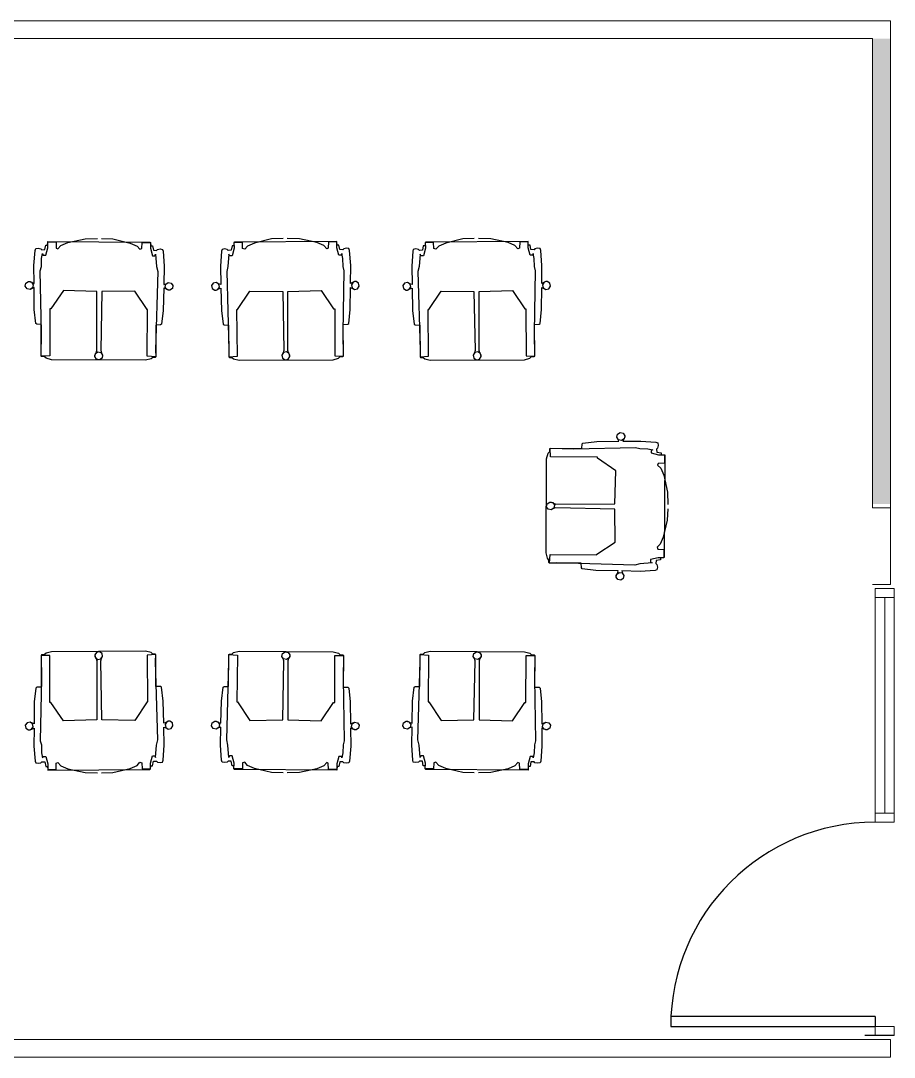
# Model space of a CAD drawing. Header units: millimetres. Extents: x 32.4 to 129.7, y 76.1 to 139.3.
# Drawn here: x 46.511 to 49.929, y 98.67 to 102.727 of the extents above; entities that cross this region are included whole.
import ezdxf

# ---------------------------------------------------------------- set-up
doc = ezdxf.new("R2010")
doc.units = ezdxf.units.MM
for name, color, linetype in [('DURLOCK', 7, 'Continuous'), ('HATCH LADRILLO COMUN', 7, 'Continuous'), ('tabique', 7, 'Continuous')]:
    doc.layers.add(name, color=color, linetype=linetype)
doc.layers.add('MAMPARAS', color=7, linetype='Continuous', lineweight=0)

msp = doc.modelspace()

# ---------------------------------------------------------------- hatches: boundary and pattern name
at = {"layer": 'HATCH LADRILLO COMUN'}
msp.add_hatch(color=256, dxfattribs=at).paths.add_polyline_path([(49.914408, 102.657442), (49.844408, 102.657442), (49.844408, 100.835442), (49.914408, 100.835442)])

# ---------------------------------------------------------------- linework, layer by layer
at = {"linetype": 'Continuous'}
for p, q in [((46.694835, 101.858971), (46.762128, 101.873841)), ((46.762128, 101.873841), (46.81048, 101.874718)), ((46.826904, 101.874524), (46.871528, 101.873149)), ((46.871528, 101.873149), (46.938646, 101.857428)), ((47.492506, 101.873149), (47.425387, 101.857428)), ((47.537129, 101.874524), (47.492506, 101.873149)), ((47.601905, 101.873841), (47.553554, 101.874718)), ((47.669198, 101.858971), (47.601905, 101.873841)), ((48.240982, 101.873149), (48.173863, 101.857428)), ((48.285605, 101.874524), (48.240982, 101.873149)), ((48.350381, 101.873841), (48.30203, 101.874718)), ((48.417675, 101.858971), (48.350381, 101.873841)), ((46.566705, 101.828606), (46.569148, 101.835387)), ((46.569148, 101.835387), (46.578819, 101.837268)), ((46.578819, 101.837268), (46.58943, 101.835134)), ((46.58943, 101.835134), (46.592995, 101.831345)), ((46.592995, 101.831345), (46.605003, 101.831502)), ((46.605003, 101.831502), (46.608547, 101.849369)), ((46.608303, 101.81036), (46.6162, 101.838741)), ((46.608547, 101.849369), (46.615297, 101.849365)), ((46.615297, 101.849365), (46.616199, 101.861523)), ((46.616199, 101.861523), (46.648952, 101.861506)), ((46.6162, 101.838741), (46.616372, 101.863562)), ((46.616372, 101.863562), (47.016392, 101.861039)), ((46.648952, 101.861506), (46.649618, 101.837286)), ((46.649618, 101.837286), (46.65578, 101.834321)), ((46.65578, 101.834321), (46.667557, 101.847455)), ((46.667557, 101.847455), (46.694835, 101.858971)), ((46.938646, 101.857428), (46.965777, 101.845567)), ((46.965777, 101.845567), (46.976797, 101.832959)), ((46.976797, 101.832959), (46.985062, 101.83541)), ((46.985062, 101.83541), (46.986044, 101.859372)), ((46.986044, 101.859372), (47.018794, 101.858974)), ((47.016392, 101.861039), (47.018794, 101.858974)), ((47.018794, 101.858974), (47.018341, 101.836811)), ((47.018341, 101.836811), (47.026042, 101.807715)), ((47.018794, 101.858974), (47.019542, 101.846806)), ((47.019542, 101.846806), (47.026291, 101.846724)), ((47.026291, 101.846724), (47.029579, 101.82908)), ((47.041689, 101.828593), (47.045227, 101.832249)), ((47.045227, 101.832249), (47.055864, 101.834248)), ((47.055864, 101.834248), (47.065511, 101.832244)), ((47.065511, 101.832244), (47.067868, 101.825433)), ((47.298522, 101.832244), (47.296165, 101.825433)), ((47.308169, 101.834248), (47.298522, 101.832244)), ((47.318806, 101.832249), (47.308169, 101.834248)), ((47.322345, 101.828593), (47.318806, 101.832249)), ((47.337742, 101.846724), (47.334455, 101.82908)), ((47.344491, 101.846806), (47.337742, 101.846724)), ((47.345692, 101.836811), (47.337992, 101.807715)), ((47.345239, 101.858974), (47.344491, 101.846806)), ((47.347641, 101.861039), (47.345239, 101.858974)), ((47.37799, 101.859372), (47.345239, 101.858974)), ((47.345239, 101.858974), (47.345692, 101.836811)), ((47.747662, 101.863562), (47.347641, 101.861039)), ((47.378971, 101.83541), (47.37799, 101.859372)), ((47.387237, 101.832959), (47.378971, 101.83541)), ((47.398257, 101.845567), (47.387237, 101.832959)), ((47.425387, 101.857428), (47.398257, 101.845567)), ((47.696477, 101.847455), (47.669198, 101.858971)), ((47.708254, 101.834321), (47.696477, 101.847455)), ((47.714415, 101.837286), (47.708254, 101.834321)), ((47.715082, 101.861506), (47.714415, 101.837286)), ((47.747835, 101.861523), (47.715082, 101.861506)), ((47.747834, 101.838741), (47.747662, 101.863562)), ((47.755731, 101.81036), (47.747834, 101.838741)), ((47.748737, 101.849365), (47.747835, 101.861523)), ((47.755486, 101.849369), (47.748737, 101.849365)), ((47.75903, 101.831502), (47.755486, 101.849369)), ((47.771039, 101.831345), (47.75903, 101.831502)), ((47.774603, 101.835134), (47.771039, 101.831345)), ((47.785214, 101.837268), (47.774603, 101.835134)), ((47.794886, 101.835387), (47.785214, 101.837268)), ((47.797329, 101.828606), (47.794886, 101.835387)), ((48.046998, 101.832244), (48.044641, 101.825433)), ((48.056645, 101.834248), (48.046998, 101.832244)), ((48.067283, 101.832249), (48.056645, 101.834248)), ((48.070821, 101.828593), (48.067283, 101.832249)), ((48.086218, 101.846724), (48.082931, 101.82908)), ((48.092968, 101.846806), (48.086218, 101.846724)), ((48.094168, 101.836811), (48.086468, 101.807715)), ((48.093716, 101.858974), (48.092968, 101.846806)), ((48.096117, 101.861039), (48.093716, 101.858974)), ((48.126466, 101.859372), (48.093716, 101.858974)), ((48.093716, 101.858974), (48.094168, 101.836811)), ((48.496138, 101.863562), (48.096117, 101.861039)), ((48.127447, 101.83541), (48.126466, 101.859372)), ((48.135713, 101.832959), (48.127447, 101.83541)), ((48.146733, 101.845567), (48.135713, 101.832959)), ((48.173863, 101.857428), (48.146733, 101.845567)), ((48.444953, 101.847455), (48.417675, 101.858971)), ((48.45673, 101.834321), (48.444953, 101.847455)), ((48.462891, 101.837286), (48.45673, 101.834321)), ((48.463558, 101.861506), (48.462891, 101.837286)), ((48.496311, 101.861523), (48.463558, 101.861506)), ((48.49631, 101.838741), (48.496138, 101.863562)), ((48.504207, 101.81036), (48.49631, 101.838741)), ((48.497213, 101.849365), (48.496311, 101.861523)), ((48.503963, 101.849369), (48.497213, 101.849365)), ((48.507506, 101.831502), (48.503963, 101.849369)), ((48.519515, 101.831345), (48.507506, 101.831502)), ((48.523079, 101.835134), (48.519515, 101.831345)), ((48.53369, 101.837268), (48.523079, 101.835134)), ((48.543362, 101.835387), (48.53369, 101.837268)), ((48.545805, 101.828606), (48.543362, 101.835387)), ((46.562042, 101.769739), (46.566705, 101.828606)), ((46.591201, 101.765251), (46.592328, 101.796858)), ((46.592328, 101.796858), (46.596341, 101.815809)), ((46.596341, 101.815809), (46.59828, 101.810423)), ((46.59828, 101.810423), (46.608303, 101.81036)), ((47.026042, 101.807715), (47.036065, 101.807652)), ((47.029579, 101.82908), (47.041689, 101.828593)), ((47.036065, 101.807652), (47.03846, 101.814052)), ((47.03846, 101.814052), (47.042529, 101.765709)), ((47.067868, 101.825433), (47.071785, 101.766519)), ((47.296165, 101.825433), (47.292248, 101.766519)), ((47.325573, 101.814052), (47.321504, 101.765709)), ((47.334455, 101.82908), (47.322345, 101.828593)), ((47.327969, 101.807652), (47.325573, 101.814052)), ((47.337992, 101.807715), (47.327969, 101.807652)), ((47.765754, 101.810423), (47.755731, 101.81036)), ((47.767692, 101.815809), (47.765754, 101.810423)), ((47.771705, 101.796858), (47.767692, 101.815809)), ((47.772833, 101.765251), (47.771705, 101.796858)), ((47.801992, 101.769739), (47.797329, 101.828606)), ((48.044641, 101.825433), (48.040725, 101.766519)), ((48.074049, 101.814052), (48.06998, 101.765709)), ((48.082931, 101.82908), (48.070821, 101.828593)), ((48.076445, 101.807652), (48.074049, 101.814052)), ((48.086468, 101.807715), (48.076445, 101.807652)), ((48.51423, 101.810423), (48.504207, 101.81036)), ((48.516168, 101.815809), (48.51423, 101.810423)), ((48.520181, 101.796858), (48.516168, 101.815809)), ((48.521309, 101.765251), (48.520181, 101.796858)), ((48.550468, 101.769739), (48.545805, 101.828606)), ((46.562552, 101.699417), (46.562042, 101.769739)), ((46.587012, 101.748944), (46.591201, 101.765251)), ((47.042529, 101.765709), (47.047319, 101.746029)), ((47.071785, 101.766519), (47.070373, 101.695548)), ((47.292248, 101.766519), (47.293661, 101.695548)), ((47.321504, 101.765709), (47.316714, 101.746029)), ((47.777021, 101.748944), (47.772833, 101.765251)), ((47.801481, 101.699417), (47.801992, 101.769739)), ((48.040725, 101.766519), (48.042137, 101.695548)), ((48.06998, 101.765709), (48.065191, 101.746029)), ((48.525497, 101.748944), (48.521309, 101.765251)), ((48.549957, 101.699417), (48.550468, 101.769739)), ((46.59163, 101.50699), (46.587012, 101.748944)), ((47.047319, 101.746029), (47.03846, 101.438517)), ((47.316714, 101.746029), (47.325573, 101.438517)), ((47.772403, 101.50699), (47.777021, 101.748944)), ((48.065191, 101.746029), (48.07405, 101.438517)), ((48.520879, 101.50699), (48.525497, 101.748944)), ((46.528574, 101.688302), (46.53098, 101.700014)), ((46.528574, 101.688302), (46.53098, 101.700014)), ((46.535153, 101.678319), (46.528574, 101.688302)), ((46.535153, 101.678319), (46.528574, 101.688302)), ((46.53098, 101.700014), (46.540964, 101.706593)), ((46.53098, 101.700014), (46.540964, 101.706593)), ((46.53098, 101.700014), (46.53098, 101.700014)), ((46.53098, 101.700014), (46.53098, 101.700014)), ((46.546865, 101.675912), (46.535153, 101.678319)), ((46.546865, 101.675912), (46.535153, 101.678319)), ((46.540964, 101.706593), (46.552675, 101.704187)), ((46.540964, 101.706593), (46.547059, 101.706555)), ((46.562638, 101.682928), (46.546865, 101.675912)), ((46.556848, 101.682492), (46.546865, 101.675912)), ((46.547059, 101.706555), (46.562552, 101.699417)), ((46.552675, 101.704187), (46.559255, 101.694203)), ((46.559255, 101.694203), (46.556848, 101.682492)), ((46.563599, 101.59716), (46.562638, 101.682928)), ((46.677855, 101.671252), (46.628837, 101.599674)), ((46.807843, 101.667668), (46.677855, 101.671252)), ((46.956923, 101.669485), (46.828072, 101.667565)), ((47.005031, 101.597292), (46.956923, 101.669485)), ((47.070099, 101.680239), (47.068038, 101.593847)), ((47.0797, 101.677533), (47.070099, 101.680239)), ((47.070373, 101.695548), (47.079863, 101.698219)), ((47.075765, 101.684838), (47.078172, 101.696549)), ((47.082345, 101.674854), (47.075765, 101.684838)), ((47.078172, 101.696549), (47.088155, 101.703129)), ((47.087961, 101.672486), (47.0797, 101.677533)), ((47.079863, 101.698219), (47.088155, 101.703129)), ((47.094056, 101.672448), (47.082345, 101.674854)), ((47.094056, 101.672448), (47.087961, 101.672486)), ((47.088155, 101.703129), (47.099867, 101.700722)), ((47.088155, 101.703129), (47.099867, 101.700722)), ((47.10404, 101.679027), (47.094056, 101.672448)), ((47.10404, 101.679027), (47.094056, 101.672448)), ((47.099867, 101.700722), (47.106446, 101.690739)), ((47.099867, 101.700722), (47.106446, 101.690739)), ((47.106446, 101.690739), (47.10404, 101.679027)), ((47.106446, 101.690739), (47.10404, 101.679027)), ((47.264167, 101.700722), (47.257587, 101.690739)), ((47.264167, 101.700722), (47.257587, 101.690739)), ((47.257587, 101.690739), (47.259994, 101.679027)), ((47.257587, 101.690739), (47.259994, 101.679027)), ((47.259994, 101.679027), (47.269977, 101.672448)), ((47.259994, 101.679027), (47.269977, 101.672448)), ((47.275878, 101.703129), (47.264167, 101.700722)), ((47.275878, 101.703129), (47.264167, 101.700722)), ((47.269977, 101.672448), (47.281689, 101.674854)), ((47.269977, 101.672448), (47.276072, 101.672486)), ((47.285862, 101.696549), (47.275878, 101.703129)), ((47.284171, 101.698219), (47.275878, 101.703129)), ((47.276072, 101.672486), (47.284334, 101.677533)), ((47.281689, 101.674854), (47.288268, 101.684838)), ((47.293661, 101.695548), (47.284171, 101.698219)), ((47.284334, 101.677533), (47.293934, 101.680239)), ((47.288268, 101.684838), (47.285862, 101.696549)), ((47.293934, 101.680239), (47.295995, 101.593847)), ((47.359003, 101.597292), (47.407111, 101.669485)), ((47.407111, 101.669485), (47.535961, 101.667565)), ((47.556191, 101.667668), (47.686179, 101.671252)), ((47.686179, 101.671252), (47.735197, 101.599674)), ((47.800435, 101.59716), (47.801395, 101.682928)), ((47.801395, 101.682928), (47.817169, 101.675912)), ((47.816975, 101.706555), (47.801481, 101.699417)), ((47.811358, 101.704187), (47.804779, 101.694203)), ((47.804779, 101.694203), (47.807185, 101.682492)), ((47.807185, 101.682492), (47.817169, 101.675912)), ((47.82307, 101.706593), (47.811358, 101.704187)), ((47.82307, 101.706593), (47.816975, 101.706555)), ((47.817169, 101.675912), (47.82888, 101.678319)), ((47.817169, 101.675912), (47.82888, 101.678319)), ((47.833053, 101.700014), (47.82307, 101.706593)), ((47.833053, 101.700014), (47.82307, 101.706593)), ((47.82888, 101.678319), (47.83546, 101.688302)), ((47.82888, 101.678319), (47.83546, 101.688302)), ((47.83546, 101.688302), (47.833053, 101.700014)), ((47.833053, 101.700014), (47.833053, 101.700014)), ((47.83546, 101.688302), (47.833053, 101.700014)), ((47.833053, 101.700014), (47.833053, 101.700014)), ((48.012643, 101.700722), (48.006063, 101.690739)), ((48.012643, 101.700722), (48.006063, 101.690739)), ((48.006063, 101.690739), (48.00847, 101.679027)), ((48.006063, 101.690739), (48.00847, 101.679027)), ((48.00847, 101.679027), (48.018453, 101.672448)), ((48.00847, 101.679027), (48.018453, 101.672448)), ((48.024355, 101.703129), (48.012643, 101.700722)), ((48.024355, 101.703129), (48.012643, 101.700722)), ((48.018453, 101.672448), (48.030165, 101.674854)), ((48.018453, 101.672448), (48.024549, 101.672486)), ((48.034338, 101.696549), (48.024355, 101.703129)), ((48.032647, 101.698219), (48.024355, 101.703129)), ((48.024549, 101.672486), (48.03281, 101.677533)), ((48.030165, 101.674854), (48.036745, 101.684838)), ((48.042137, 101.695548), (48.032647, 101.698219)), ((48.03281, 101.677533), (48.04241, 101.680239)), ((48.036745, 101.684838), (48.034338, 101.696549)), ((48.04241, 101.680239), (48.044471, 101.593847)), ((48.107479, 101.597292), (48.155587, 101.669485)), ((48.155587, 101.669485), (48.284438, 101.667565)), ((48.304667, 101.667668), (48.434655, 101.671252)), ((48.434655, 101.671252), (48.483673, 101.599674)), ((48.548911, 101.59716), (48.549871, 101.682928)), ((48.549871, 101.682928), (48.565645, 101.675912)), ((48.565451, 101.706555), (48.549957, 101.699417)), ((48.559834, 101.704187), (48.553255, 101.694203)), ((48.553255, 101.694203), (48.555661, 101.682492)), ((48.555661, 101.682492), (48.565645, 101.675912)), ((48.571546, 101.706593), (48.559834, 101.704187)), ((48.571546, 101.706593), (48.565451, 101.706555)), ((48.565645, 101.675912), (48.577356, 101.678319)), ((48.565645, 101.675912), (48.577356, 101.678319)), ((48.581529, 101.700014), (48.571546, 101.706593)), ((48.581529, 101.700014), (48.571546, 101.706593)), ((48.577356, 101.678319), (48.583936, 101.688302)), ((48.577356, 101.678319), (48.583936, 101.688302)), ((48.583936, 101.688302), (48.581529, 101.700014)), ((48.581529, 101.700014), (48.581529, 101.700014)), ((48.583936, 101.688302), (48.581529, 101.700014)), ((48.581529, 101.700014), (48.581529, 101.700014)), ((46.808229, 101.436674), (46.807843, 101.667668)), ((46.828072, 101.667565), (46.82356, 101.436577)), ((47.535961, 101.667565), (47.540473, 101.436577)), ((47.555804, 101.436674), (47.556191, 101.667668)), ((48.284438, 101.667565), (48.288949, 101.436577)), ((48.304281, 101.436674), (48.304667, 101.667668)), ((46.569491, 101.543007), (46.563599, 101.59716)), ((46.624491, 101.599701), (46.623902, 101.415287)), ((46.628837, 101.599674), (46.624491, 101.599701)), ((47.007188, 101.597279), (47.005031, 101.597292)), ((47.005445, 101.414183), (47.007188, 101.597279)), ((47.068038, 101.593847), (47.061466, 101.539891)), ((47.295995, 101.593847), (47.302568, 101.539891)), ((47.356846, 101.597279), (47.359003, 101.597292)), ((47.358588, 101.414183), (47.356846, 101.597279)), ((47.735197, 101.599674), (47.739543, 101.599701)), ((47.739543, 101.599701), (47.740131, 101.415287)), ((47.794543, 101.543007), (47.800435, 101.59716)), ((48.044471, 101.593847), (48.051044, 101.539891)), ((48.105322, 101.597279), (48.107479, 101.597292)), ((48.107065, 101.414183), (48.105322, 101.597279)), ((48.483673, 101.599674), (48.488019, 101.599701)), ((48.488019, 101.599701), (48.488607, 101.415287)), ((48.543019, 101.543007), (48.548911, 101.59716)), ((46.573181, 101.53984), (46.569491, 101.543007)), ((46.591168, 101.538996), (46.573181, 101.53984)), ((46.590141, 101.414926), (46.591168, 101.538996)), ((46.590141, 101.414926), (46.59163, 101.50699)), ((47.039739, 101.536156), (47.039195, 101.412083)), ((47.057736, 101.536773), (47.039739, 101.536156)), ((47.061466, 101.539891), (47.057736, 101.536773)), ((47.302568, 101.539891), (47.306298, 101.536773)), ((47.306298, 101.536773), (47.324294, 101.536156)), ((47.324294, 101.536156), (47.324838, 101.412083)), ((47.773893, 101.414926), (47.772403, 101.50699)), ((47.772865, 101.538996), (47.790852, 101.53984)), ((47.773893, 101.414926), (47.772865, 101.538996)), ((47.790852, 101.53984), (47.794543, 101.543007)), ((48.051044, 101.539891), (48.054774, 101.536773)), ((48.054774, 101.536773), (48.072771, 101.536156)), ((48.072771, 101.536156), (48.073314, 101.412083)), ((48.522369, 101.414926), (48.520879, 101.50699)), ((48.521342, 101.538996), (48.539328, 101.53984)), ((48.522369, 101.414926), (48.521342, 101.538996)), ((48.539328, 101.53984), (48.543019, 101.543007)), ((46.800476, 101.419069), (46.805499, 101.427308)), ((46.802844, 101.424686), (46.812827, 101.431265)), ((46.805499, 101.427308), (46.808229, 101.436674)), ((46.812827, 101.431265), (46.824539, 101.428859)), ((46.82356, 101.436577), (46.826209, 101.427168)), ((46.824539, 101.428859), (46.831118, 101.418875)), ((46.826209, 101.427168), (46.831118, 101.418875)), ((47.03846, 101.438517), (47.039195, 101.412083)), ((47.325573, 101.438517), (47.324838, 101.412083)), ((47.539495, 101.428859), (47.532915, 101.418875)), ((47.537825, 101.427168), (47.532915, 101.418875)), ((47.540473, 101.436577), (47.537825, 101.427168)), ((47.551206, 101.431265), (47.539495, 101.428859)), ((47.56119, 101.424686), (47.551206, 101.431265)), ((47.558534, 101.427308), (47.555804, 101.436674)), ((47.563558, 101.419069), (47.558534, 101.427308)), ((48.07405, 101.438517), (48.073314, 101.412083)), ((48.287971, 101.428859), (48.281391, 101.418875)), ((48.286301, 101.427168), (48.281391, 101.418875)), ((48.288949, 101.436577), (48.286301, 101.427168)), ((48.299682, 101.431265), (48.287971, 101.428859)), ((48.309666, 101.424686), (48.299682, 101.431265)), ((48.30701, 101.427308), (48.304281, 101.436674)), ((48.312034, 101.419069), (48.30701, 101.427308)), ((46.623902, 101.415287), (46.590141, 101.414926)), ((46.592316, 101.412725), (46.590141, 101.414926)), ((46.602615, 101.412659), (46.592316, 101.412725)), ((46.609491, 101.406267), (46.602615, 101.412659)), ((46.630811, 101.400713), (46.609491, 101.406267)), ((46.999115, 101.398381), (46.630811, 101.400713)), ((46.800437, 101.412974), (46.802844, 101.424686)), ((46.800437, 101.412974), (46.800476, 101.419069)), ((46.807017, 101.402991), (46.800437, 101.412974)), ((46.807017, 101.402991), (46.800437, 101.412974)), ((46.818728, 101.400584), (46.807017, 101.402991)), ((46.818728, 101.400584), (46.807017, 101.402991)), ((46.828712, 101.407164), (46.818728, 101.400584)), ((46.828712, 101.407164), (46.818728, 101.400584)), ((46.831118, 101.418875), (46.828712, 101.407164)), ((46.831118, 101.418875), (46.828712, 101.407164)), ((47.020503, 101.403664), (46.999115, 101.398381)), ((47.039195, 101.412083), (47.005445, 101.414183)), ((47.027459, 101.40997), (47.020503, 101.403664)), ((47.036993, 101.409909), (47.027459, 101.40997)), ((47.039195, 101.412083), (47.036993, 101.409909)), ((47.324838, 101.412083), (47.358588, 101.414183)), ((47.324838, 101.412083), (47.327041, 101.409909)), ((47.327041, 101.409909), (47.336574, 101.40997)), ((47.336574, 101.40997), (47.34353, 101.403664)), ((47.34353, 101.403664), (47.364919, 101.398381)), ((47.364919, 101.398381), (47.733223, 101.400713)), ((47.532915, 101.418875), (47.535322, 101.407164)), ((47.532915, 101.418875), (47.535322, 101.407164)), ((47.535322, 101.407164), (47.545305, 101.400584)), ((47.535322, 101.407164), (47.545305, 101.400584)), ((47.545305, 101.400584), (47.557017, 101.402991)), ((47.545305, 101.400584), (47.557017, 101.402991)), ((47.557017, 101.402991), (47.563596, 101.412974)), ((47.557017, 101.402991), (47.563596, 101.412974)), ((47.563596, 101.412974), (47.56119, 101.424686)), ((47.563596, 101.412974), (47.563558, 101.419069)), ((47.733223, 101.400713), (47.754542, 101.406267)), ((47.740131, 101.415287), (47.773893, 101.414926)), ((47.754542, 101.406267), (47.761418, 101.412659)), ((47.761418, 101.412659), (47.771718, 101.412725)), ((47.771718, 101.412725), (47.773893, 101.414926)), ((48.073314, 101.412083), (48.107065, 101.414183)), ((48.073314, 101.412083), (48.075517, 101.409909)), ((48.075517, 101.409909), (48.08505, 101.40997)), ((48.08505, 101.40997), (48.092007, 101.403664)), ((48.092007, 101.403664), (48.113395, 101.398381)), ((48.113395, 101.398381), (48.481699, 101.400713)), ((48.281391, 101.418875), (48.283798, 101.407164)), ((48.281391, 101.418875), (48.283798, 101.407164)), ((48.283798, 101.407164), (48.293781, 101.400584)), ((48.283798, 101.407164), (48.293781, 101.400584)), ((48.293781, 101.400584), (48.305493, 101.402991)), ((48.293781, 101.400584), (48.305493, 101.402991)), ((48.305493, 101.402991), (48.312073, 101.412974)), ((48.305493, 101.402991), (48.312073, 101.412974)), ((48.312073, 101.412974), (48.309666, 101.424686)), ((48.312073, 101.412974), (48.312034, 101.419069)), ((48.481699, 101.400713), (48.503019, 101.406267)), ((48.488607, 101.415287), (48.522369, 101.414926)), ((48.503019, 101.406267), (48.509894, 101.412659)), ((48.509894, 101.412659), (48.520194, 101.412725)), ((48.520194, 101.412725), (48.522369, 101.414926)), ((48.843994, 101.097257), (48.846401, 101.108969)), ((48.843994, 101.097257), (48.846401, 101.108969)), ((48.846401, 101.108969), (48.856384, 101.115548)), ((48.846401, 101.108969), (48.856384, 101.115548)), ((48.856384, 101.115548), (48.868096, 101.113142)), ((48.856384, 101.115548), (48.868096, 101.113142)), ((48.868096, 101.113142), (48.874675, 101.103158)), ((48.868096, 101.113142), (48.868096, 101.113142)), ((48.868096, 101.113142), (48.874675, 101.103158)), ((48.868096, 101.113142), (48.868096, 101.113142)), ((48.874675, 101.103158), (48.872269, 101.091447)), ((48.874675, 101.103158), (48.874637, 101.097063)), ((48.707078, 101.052954), (48.707922, 101.070941)), ((48.707922, 101.070941), (48.711088, 101.074631)), ((48.711088, 101.074631), (48.765242, 101.080523)), ((48.765242, 101.080523), (48.85101, 101.081484)), ((48.850574, 101.087274), (48.843994, 101.097257)), ((48.85101, 101.081484), (48.843994, 101.097257)), ((48.862285, 101.084867), (48.850574, 101.087274)), ((48.872269, 101.091447), (48.862285, 101.084867)), ((48.874637, 101.097063), (48.867499, 101.08157)), ((48.867499, 101.08157), (48.937821, 101.08208)), ((48.937821, 101.08208), (48.996688, 101.077417)), ((48.996688, 101.077417), (49.003468, 101.074974)), ((49.00535, 101.065303), (49.003216, 101.054692)), ((49.003468, 101.074974), (49.00535, 101.065303)), ((48.568795, 101.013311), (48.574348, 101.034631)), ((48.574348, 101.034631), (48.580741, 101.041507)), ((48.580741, 101.041507), (48.580807, 101.051806)), ((48.580807, 101.051806), (48.583008, 101.053981)), ((48.583368, 101.02022), (48.583008, 101.053981)), ((48.583008, 101.053981), (48.707078, 101.052954)), ((48.583008, 101.053981), (48.675072, 101.052492)), ((48.767783, 101.019631), (48.583368, 101.02022)), ((48.675072, 101.052492), (48.917026, 101.05711)), ((48.767756, 101.015285), (48.767783, 101.019631)), ((48.917026, 101.05711), (48.933333, 101.052921)), ((48.933333, 101.052921), (48.96494, 101.051794)), ((48.96494, 101.051794), (48.983891, 101.047781)), ((48.978505, 101.045842), (48.978442, 101.035819)), ((48.978442, 101.035819), (49.006823, 101.027922)), ((48.983891, 101.047781), (48.978505, 101.045842)), ((49.003216, 101.054692), (48.999427, 101.051127)), ((48.999427, 101.051127), (48.999584, 101.039119)), ((48.999584, 101.039119), (49.017451, 101.035575)), ((49.006823, 101.027922), (49.031644, 101.02775)), ((49.017451, 101.035575), (49.017447, 101.028825)), ((49.017447, 101.028825), (49.029604, 101.027923)), ((49.031644, 101.02775), (49.029121, 100.62773)), ((49.029604, 101.027923), (49.029588, 100.99517)), ((48.566463, 100.645007), (48.568795, 101.013311)), ((48.839334, 100.966267), (48.767756, 101.015285)), ((49.005368, 100.994504), (49.002402, 100.988342)), ((49.002402, 100.988342), (49.015537, 100.976565)), ((49.029588, 100.99517), (49.005368, 100.994504)), ((48.83575, 100.836279), (48.839334, 100.966267)), ((49.015537, 100.976565), (49.027053, 100.949287)), ((49.027053, 100.949287), (49.041923, 100.881994)), ((49.041923, 100.881994), (49.0428, 100.833642)), ((48.568666, 100.825394), (48.571073, 100.837105)), ((48.568666, 100.825394), (48.571073, 100.837105)), ((48.575246, 100.81541), (48.568666, 100.825394)), ((48.575246, 100.81541), (48.568666, 100.825394)), ((48.571073, 100.837105), (48.581056, 100.843685)), ((48.571073, 100.837105), (48.581056, 100.843685)), ((48.581056, 100.843685), (48.592768, 100.841278)), ((48.581056, 100.843685), (48.587151, 100.843646)), ((48.596941, 100.819583), (48.586957, 100.813004)), ((48.59525, 100.817913), (48.586957, 100.813004)), ((48.587151, 100.843646), (48.59539, 100.838623)), ((48.592768, 100.841278), (48.599347, 100.831295)), ((48.604659, 100.820562), (48.59525, 100.817913)), ((48.59539, 100.838623), (48.604756, 100.835893)), ((48.599347, 100.831295), (48.596941, 100.819583)), ((48.835647, 100.81605), (48.604659, 100.820562)), ((48.604756, 100.835893), (48.83575, 100.836279)), ((49.042606, 100.817218), (49.041231, 100.772594)), ((48.586957, 100.813004), (48.575246, 100.81541)), ((48.586957, 100.813004), (48.575246, 100.81541)), ((48.837567, 100.687199), (48.835647, 100.81605)), ((49.041231, 100.772594), (49.02551, 100.705476)), ((49.02551, 100.705476), (49.013649, 100.678345)), ((48.765374, 100.639091), (48.837567, 100.687199)), ((49.013649, 100.678345), (49.001041, 100.667325)), ((49.001041, 100.667325), (49.003492, 100.65906)), ((49.003492, 100.65906), (49.027454, 100.658078)), ((49.027454, 100.658078), (49.027056, 100.625328)), ((48.571746, 100.623619), (48.566463, 100.645007)), ((48.578052, 100.616663), (48.571746, 100.623619)), ((48.577991, 100.607129), (48.578052, 100.616663)), ((48.580165, 100.604927), (48.582265, 100.638677)), ((48.582265, 100.638677), (48.76536, 100.636934)), ((48.76536, 100.636934), (48.765374, 100.639091)), ((48.975797, 100.61808), (48.975734, 100.608057)), ((49.004893, 100.625781), (48.975797, 100.61808)), ((48.997162, 100.614543), (48.996675, 100.602433)), ((49.014806, 100.617831), (48.997162, 100.614543)), ((49.027056, 100.625328), (49.004893, 100.625781)), ((49.014888, 100.62458), (49.014806, 100.617831)), ((49.027056, 100.625328), (49.014888, 100.62458)), ((49.029121, 100.62773), (49.027056, 100.625328)), ((48.580165, 100.604927), (48.577991, 100.607129)), ((48.606599, 100.605662), (48.580165, 100.604927)), ((48.704238, 100.604383), (48.580165, 100.604927)), ((48.914111, 100.596803), (48.606599, 100.605662)), ((48.704855, 100.586386), (48.704238, 100.604383)), ((48.707973, 100.582656), (48.704855, 100.586386)), ((48.761929, 100.576084), (48.707973, 100.582656)), ((48.848321, 100.574023), (48.761929, 100.576084)), ((48.845615, 100.564422), (48.848321, 100.574023)), ((48.934601, 100.572337), (48.86363, 100.573749)), ((48.86363, 100.573749), (48.866301, 100.564259)), ((48.933791, 100.601593), (48.914111, 100.596803)), ((48.982134, 100.605662), (48.933791, 100.601593)), ((48.993515, 100.576254), (48.934601, 100.572337)), ((48.975734, 100.608057), (48.982134, 100.605662)), ((49.000326, 100.578611), (48.993515, 100.576254)), ((48.996675, 100.602433), (49.000331, 100.598895)), ((49.00233, 100.588258), (49.000326, 100.578611)), ((49.000331, 100.598895), (49.00233, 100.588258)), ((48.84053, 100.550066), (48.842936, 100.561777)), ((48.84053, 100.550066), (48.840568, 100.556161)), ((48.847109, 100.540082), (48.84053, 100.550066)), ((48.847109, 100.540082), (48.84053, 100.550066)), ((48.840568, 100.556161), (48.845615, 100.564422)), ((48.842936, 100.561777), (48.85292, 100.568357)), ((48.858821, 100.537676), (48.847109, 100.540082)), ((48.858821, 100.537676), (48.847109, 100.540082)), ((48.85292, 100.568357), (48.864631, 100.56595)), ((48.868804, 100.544255), (48.858821, 100.537676)), ((48.868804, 100.544255), (48.858821, 100.537676)), ((48.864631, 100.56595), (48.871211, 100.555967)), ((48.866301, 100.564259), (48.871211, 100.555967)), ((48.871211, 100.555967), (48.868804, 100.544255)), ((48.871211, 100.555967), (48.868804, 100.544255)), ((46.609491, 100.252052), (46.602615, 100.245659)), ((46.630811, 100.257606), (46.609491, 100.252052)), ((46.999115, 100.259938), (46.630811, 100.257606)), ((46.807017, 100.255328), (46.800437, 100.245344)), ((46.807017, 100.255328), (46.800437, 100.245344)), ((46.818728, 100.257734), (46.807017, 100.255328)), ((46.818728, 100.257734), (46.807017, 100.255328)), ((46.828712, 100.251155), (46.818728, 100.257734)), ((46.828712, 100.251155), (46.818728, 100.257734)), ((46.831118, 100.239443), (46.828712, 100.251155)), ((46.831118, 100.239443), (46.828712, 100.251155)), ((47.020503, 100.254654), (46.999115, 100.259938)), ((47.027459, 100.248349), (47.020503, 100.254654)), ((47.336574, 100.248349), (47.34353, 100.254654)), ((47.34353, 100.254654), (47.364919, 100.259938)), ((47.364919, 100.259938), (47.733223, 100.257606)), ((47.532915, 100.239443), (47.535322, 100.251155)), ((47.532915, 100.239443), (47.535322, 100.251155)), ((47.535322, 100.251155), (47.545305, 100.257734)), ((47.535322, 100.251155), (47.545305, 100.257734)), ((47.545305, 100.257734), (47.557017, 100.255328)), ((47.545305, 100.257734), (47.557017, 100.255328)), ((47.557017, 100.255328), (47.563596, 100.245344)), ((47.557017, 100.255328), (47.563596, 100.245344)), ((47.733223, 100.257606), (47.754542, 100.252052)), ((47.754542, 100.252052), (47.761418, 100.245659)), ((48.08505, 100.248349), (48.092007, 100.254654)), ((48.092007, 100.254654), (48.113395, 100.259938)), ((48.113395, 100.259938), (48.481699, 100.257606)), ((48.281391, 100.239443), (48.283798, 100.251155)), ((48.281391, 100.239443), (48.283798, 100.251155)), ((48.283798, 100.251155), (48.293781, 100.257734)), ((48.283798, 100.251155), (48.293781, 100.257734)), ((48.293781, 100.257734), (48.305493, 100.255328)), ((48.293781, 100.257734), (48.305493, 100.255328)), ((48.305493, 100.255328), (48.312073, 100.245344)), ((48.305493, 100.255328), (48.312073, 100.245344)), ((48.481699, 100.257606), (48.503019, 100.252052)), ((48.503019, 100.252052), (48.509894, 100.245659)), ((46.592316, 100.245594), (46.590141, 100.243393)), ((46.623902, 100.243032), (46.590141, 100.243393)), ((46.590141, 100.243393), (46.591168, 100.119322)), ((46.590141, 100.243393), (46.59163, 100.151328)), ((46.602615, 100.245659), (46.592316, 100.245594)), ((46.624491, 100.058617), (46.623902, 100.243032)), ((46.800437, 100.245344), (46.802844, 100.233633)), ((46.800437, 100.245344), (46.800476, 100.239249)), ((46.800476, 100.239249), (46.805499, 100.231011)), ((46.802844, 100.233633), (46.812827, 100.227053)), ((46.805499, 100.231011), (46.808229, 100.221645)), ((46.808229, 100.221645), (46.807843, 99.99065)), ((46.812827, 100.227053), (46.824539, 100.22946)), ((46.82356, 100.221742), (46.826209, 100.231151)), ((46.828072, 99.990753), (46.82356, 100.221742)), ((46.824539, 100.22946), (46.831118, 100.239443)), ((46.826209, 100.231151), (46.831118, 100.239443)), ((47.039195, 100.246236), (47.005445, 100.244136)), ((47.005445, 100.244136), (47.007188, 100.06104)), ((47.036993, 100.248409), (47.027459, 100.248349)), ((47.039195, 100.246236), (47.036993, 100.248409)), ((47.03846, 100.219802), (47.039195, 100.246236)), ((47.047319, 99.91229), (47.03846, 100.219802)), ((47.039739, 100.122162), (47.039195, 100.246236)), ((47.316714, 99.91229), (47.325573, 100.219802)), ((47.324294, 100.122162), (47.324838, 100.246236)), ((47.324838, 100.246236), (47.327041, 100.248409)), ((47.324838, 100.246236), (47.358588, 100.244136)), ((47.325573, 100.219802), (47.324838, 100.246236)), ((47.327041, 100.248409), (47.336574, 100.248349)), ((47.358588, 100.244136), (47.356846, 100.06104)), ((47.539495, 100.22946), (47.532915, 100.239443)), ((47.537825, 100.231151), (47.532915, 100.239443)), ((47.535961, 99.990753), (47.540473, 100.221742)), ((47.540473, 100.221742), (47.537825, 100.231151)), ((47.551206, 100.227053), (47.539495, 100.22946)), ((47.56119, 100.233633), (47.551206, 100.227053)), ((47.558534, 100.231011), (47.555804, 100.221645)), ((47.555804, 100.221645), (47.556191, 99.99065)), ((47.563558, 100.239249), (47.558534, 100.231011)), ((47.563596, 100.245344), (47.56119, 100.233633)), ((47.563596, 100.245344), (47.563558, 100.239249)), ((47.739543, 100.058617), (47.740131, 100.243032)), ((47.740131, 100.243032), (47.773893, 100.243393)), ((47.761418, 100.245659), (47.771718, 100.245594)), ((47.771718, 100.245594), (47.773893, 100.243393)), ((47.773893, 100.243393), (47.772403, 100.151328)), ((47.773893, 100.243393), (47.772865, 100.119322)), ((48.065191, 99.91229), (48.07405, 100.219802)), ((48.072771, 100.122162), (48.073314, 100.246236)), ((48.073314, 100.246236), (48.075517, 100.248409)), ((48.073314, 100.246236), (48.107065, 100.244136)), ((48.07405, 100.219802), (48.073314, 100.246236)), ((48.075517, 100.248409), (48.08505, 100.248349)), ((48.107065, 100.244136), (48.105322, 100.06104)), ((48.287971, 100.22946), (48.281391, 100.239443)), ((48.286301, 100.231151), (48.281391, 100.239443)), ((48.284438, 99.990753), (48.288949, 100.221742)), ((48.288949, 100.221742), (48.286301, 100.231151)), ((48.299682, 100.227053), (48.287971, 100.22946)), ((48.309666, 100.233633), (48.299682, 100.227053)), ((48.30701, 100.231011), (48.304281, 100.221645)), ((48.304281, 100.221645), (48.304667, 99.99065)), ((48.312034, 100.239249), (48.30701, 100.231011)), ((48.312073, 100.245344), (48.309666, 100.233633)), ((48.312073, 100.245344), (48.312034, 100.239249)), ((48.488019, 100.058617), (48.488607, 100.243032)), ((48.488607, 100.243032), (48.522369, 100.243393)), ((48.509894, 100.245659), (48.520194, 100.245594)), ((48.520194, 100.245594), (48.522369, 100.243393)), ((48.522369, 100.243393), (48.520879, 100.151328)), ((48.522369, 100.243393), (48.521342, 100.119322)), ((46.59163, 100.151328), (46.587012, 99.909375)), ((47.772403, 100.151328), (47.777021, 99.909375)), ((48.520879, 100.151328), (48.525497, 99.909375)), ((46.569491, 100.115312), (46.563599, 100.061158)), ((46.573181, 100.118478), (46.569491, 100.115312)), ((46.591168, 100.119322), (46.573181, 100.118478)), ((47.057736, 100.121546), (47.039739, 100.122162)), ((47.061466, 100.118427), (47.057736, 100.121546)), ((47.068038, 100.064472), (47.061466, 100.118427)), ((47.295995, 100.064472), (47.302568, 100.118427)), ((47.302568, 100.118427), (47.306298, 100.121546)), ((47.306298, 100.121546), (47.324294, 100.122162)), ((47.772865, 100.119322), (47.790852, 100.118478)), ((47.790852, 100.118478), (47.794543, 100.115312)), ((47.794543, 100.115312), (47.800435, 100.061158)), ((48.044471, 100.064472), (48.051044, 100.118427)), ((48.051044, 100.118427), (48.054774, 100.121546)), ((48.054774, 100.121546), (48.072771, 100.122162)), ((48.521342, 100.119322), (48.539328, 100.118478)), ((48.539328, 100.118478), (48.543019, 100.115312)), ((48.543019, 100.115312), (48.548911, 100.061158)), ((46.563599, 100.061158), (46.562638, 99.975391)), ((46.628837, 100.058645), (46.624491, 100.058617)), ((46.677855, 99.987066), (46.628837, 100.058645)), ((47.005031, 100.061026), (46.956923, 99.988833)), ((47.007188, 100.06104), (47.005031, 100.061026)), ((47.070099, 99.978079), (47.068038, 100.064472)), ((47.293934, 99.978079), (47.295995, 100.064472)), ((47.356846, 100.06104), (47.359003, 100.061026)), ((47.359003, 100.061026), (47.407111, 99.988833)), ((47.686179, 99.987066), (47.735197, 100.058645)), ((47.735197, 100.058645), (47.739543, 100.058617)), ((47.800435, 100.061158), (47.801395, 99.975391)), ((48.04241, 99.978079), (48.044471, 100.064472)), ((48.105322, 100.06104), (48.107479, 100.061026)), ((48.107479, 100.061026), (48.155587, 99.988833)), ((48.434655, 99.987066), (48.483673, 100.058645)), ((48.483673, 100.058645), (48.488019, 100.058617)), ((48.548911, 100.061158), (48.549871, 99.975391)), ((46.535153, 99.98), (46.528574, 99.970016)), ((46.535153, 99.98), (46.528574, 99.970016)), ((46.528574, 99.970016), (46.53098, 99.958305)), ((46.528574, 99.970016), (46.53098, 99.958305)), ((46.546865, 99.982406), (46.535153, 99.98)), ((46.546865, 99.982406), (46.535153, 99.98)), ((46.556848, 99.975827), (46.546865, 99.982406)), ((46.562638, 99.975391), (46.546865, 99.982406)), ((46.559255, 99.964115), (46.556848, 99.975827)), ((46.807843, 99.99065), (46.677855, 99.987066)), ((46.956923, 99.988833), (46.828072, 99.990753)), ((47.0797, 99.980785), (47.070099, 99.978079)), ((47.082345, 99.983464), (47.075765, 99.973481)), ((47.075765, 99.973481), (47.078172, 99.961769)), ((47.087961, 99.985832), (47.0797, 99.980785)), ((47.094056, 99.985871), (47.082345, 99.983464)), ((47.094056, 99.985871), (47.087961, 99.985832)), ((47.10404, 99.979291), (47.094056, 99.985871)), ((47.10404, 99.979291), (47.094056, 99.985871)), ((47.099867, 99.957596), (47.106446, 99.96758)), ((47.099867, 99.957596), (47.106446, 99.96758)), ((47.106446, 99.96758), (47.10404, 99.979291)), ((47.106446, 99.96758), (47.10404, 99.979291)), ((47.257587, 99.96758), (47.259994, 99.979291)), ((47.257587, 99.96758), (47.259994, 99.979291)), ((47.264167, 99.957596), (47.257587, 99.96758)), ((47.264167, 99.957596), (47.257587, 99.96758)), ((47.259994, 99.979291), (47.269977, 99.985871)), ((47.259994, 99.979291), (47.269977, 99.985871)), ((47.269977, 99.985871), (47.281689, 99.983464)), ((47.269977, 99.985871), (47.276072, 99.985832)), ((47.276072, 99.985832), (47.284334, 99.980785)), ((47.281689, 99.983464), (47.288268, 99.973481)), ((47.284334, 99.980785), (47.293934, 99.978079)), ((47.288268, 99.973481), (47.285862, 99.961769)), ((47.407111, 99.988833), (47.535961, 99.990753)), ((47.556191, 99.99065), (47.686179, 99.987066)), ((47.801395, 99.975391), (47.817169, 99.982406)), ((47.804779, 99.964115), (47.807185, 99.975827)), ((47.807185, 99.975827), (47.817169, 99.982406)), ((47.817169, 99.982406), (47.82888, 99.98)), ((47.817169, 99.982406), (47.82888, 99.98)), ((47.82888, 99.98), (47.83546, 99.970016)), ((47.82888, 99.98), (47.83546, 99.970016)), ((47.83546, 99.970016), (47.833053, 99.958305)), ((47.83546, 99.970016), (47.833053, 99.958305)), ((48.006063, 99.96758), (48.00847, 99.979291)), ((48.006063, 99.96758), (48.00847, 99.979291)), ((48.012643, 99.957596), (48.006063, 99.96758)), ((48.012643, 99.957596), (48.006063, 99.96758)), ((48.00847, 99.979291), (48.018453, 99.985871)), ((48.00847, 99.979291), (48.018453, 99.985871)), ((48.018453, 99.985871), (48.030165, 99.983464)), ((48.018453, 99.985871), (48.024549, 99.985832)), ((48.024549, 99.985832), (48.03281, 99.980785)), ((48.030165, 99.983464), (48.036745, 99.973481)), ((48.03281, 99.980785), (48.04241, 99.978079)), ((48.036745, 99.973481), (48.034338, 99.961769)), ((48.155587, 99.988833), (48.284438, 99.990753)), ((48.304667, 99.99065), (48.434655, 99.987066)), ((48.549871, 99.975391), (48.565645, 99.982406)), ((48.553255, 99.964115), (48.555661, 99.975827)), ((48.555661, 99.975827), (48.565645, 99.982406)), ((48.565645, 99.982406), (48.577356, 99.98)), ((48.565645, 99.982406), (48.577356, 99.98)), ((48.577356, 99.98), (48.583936, 99.970016)), ((48.577356, 99.98), (48.583936, 99.970016)), ((48.583936, 99.970016), (48.581529, 99.958305)), ((48.583936, 99.970016), (48.581529, 99.958305)), ((46.53098, 99.958305), (46.540964, 99.951725)), ((46.53098, 99.958305), (46.53098, 99.958305)), ((46.53098, 99.958305), (46.540964, 99.951725)), ((46.53098, 99.958305), (46.53098, 99.958305)), ((46.540964, 99.951725), (46.552675, 99.954132)), ((46.540964, 99.951725), (46.547059, 99.951764)), ((46.547059, 99.951764), (46.562552, 99.958902)), ((46.552675, 99.954132), (46.559255, 99.964115)), ((46.562552, 99.958902), (46.562042, 99.88858)), ((47.071785, 99.891799), (47.070373, 99.962771)), ((47.070373, 99.962771), (47.079863, 99.960099)), ((47.078172, 99.961769), (47.088155, 99.955189)), ((47.079863, 99.960099), (47.088155, 99.955189)), ((47.088155, 99.955189), (47.099867, 99.957596)), ((47.088155, 99.955189), (47.099867, 99.957596)), ((47.275878, 99.955189), (47.264167, 99.957596)), ((47.275878, 99.955189), (47.264167, 99.957596)), ((47.285862, 99.961769), (47.275878, 99.955189)), ((47.284171, 99.960099), (47.275878, 99.955189)), ((47.293661, 99.962771), (47.284171, 99.960099)), ((47.292248, 99.891799), (47.293661, 99.962771)), ((47.816975, 99.951764), (47.801481, 99.958902)), ((47.801481, 99.958902), (47.801992, 99.88858)), ((47.811358, 99.954132), (47.804779, 99.964115)), ((47.82307, 99.951725), (47.811358, 99.954132)), ((47.82307, 99.951725), (47.816975, 99.951764)), ((47.833053, 99.958305), (47.82307, 99.951725)), ((47.833053, 99.958305), (47.82307, 99.951725)), ((47.833053, 99.958305), (47.833053, 99.958305)), ((47.833053, 99.958305), (47.833053, 99.958305)), ((48.024355, 99.955189), (48.012643, 99.957596)), ((48.024355, 99.955189), (48.012643, 99.957596)), ((48.034338, 99.961769), (48.024355, 99.955189)), ((48.032647, 99.960099), (48.024355, 99.955189)), ((48.042137, 99.962771), (48.032647, 99.960099)), ((48.040725, 99.891799), (48.042137, 99.962771)), ((48.565451, 99.951764), (48.549957, 99.958902)), ((48.549957, 99.958902), (48.550468, 99.88858)), ((48.559834, 99.954132), (48.553255, 99.964115)), ((48.571546, 99.951725), (48.559834, 99.954132)), ((48.571546, 99.951725), (48.565451, 99.951764)), ((48.581529, 99.958305), (48.571546, 99.951725)), ((48.581529, 99.958305), (48.571546, 99.951725)), ((48.581529, 99.958305), (48.581529, 99.958305)), ((48.581529, 99.958305), (48.581529, 99.958305)), ((46.562042, 99.88858), (46.566705, 99.829713)), ((46.587012, 99.909375), (46.591201, 99.893067)), ((46.591201, 99.893067), (46.592328, 99.861461)), ((47.03846, 99.844267), (47.042529, 99.89261)), ((47.042529, 99.89261), (47.047319, 99.91229)), ((47.067868, 99.832886), (47.071785, 99.891799)), ((47.296165, 99.832886), (47.292248, 99.891799)), ((47.321504, 99.89261), (47.316714, 99.91229)), ((47.325573, 99.844267), (47.321504, 99.89261)), ((47.772833, 99.893067), (47.771705, 99.861461)), ((47.777021, 99.909375), (47.772833, 99.893067)), ((47.801992, 99.88858), (47.797329, 99.829713)), ((48.044641, 99.832886), (48.040725, 99.891799)), ((48.06998, 99.89261), (48.065191, 99.91229)), ((48.074049, 99.844267), (48.06998, 99.89261)), ((48.521309, 99.893067), (48.520181, 99.861461)), ((48.525497, 99.909375), (48.521309, 99.893067)), ((48.550468, 99.88858), (48.545805, 99.829713)), ((46.592328, 99.861461), (46.596341, 99.842509)), ((46.596341, 99.842509), (46.59828, 99.847895)), ((46.59828, 99.847895), (46.608303, 99.847959)), ((46.608303, 99.847959), (46.6162, 99.819577)), ((47.018341, 99.821508), (47.026042, 99.850603)), ((47.026042, 99.850603), (47.036065, 99.850667)), ((47.036065, 99.850667), (47.03846, 99.844267)), ((47.327969, 99.850667), (47.325573, 99.844267)), ((47.337992, 99.850603), (47.327969, 99.850667)), ((47.345692, 99.821508), (47.337992, 99.850603)), ((47.755731, 99.847959), (47.747834, 99.819577)), ((47.765754, 99.847895), (47.755731, 99.847959)), ((47.767692, 99.842509), (47.765754, 99.847895)), ((47.771705, 99.861461), (47.767692, 99.842509)), ((48.076445, 99.850667), (48.074049, 99.844267)), ((48.086468, 99.850603), (48.076445, 99.850667)), ((48.094168, 99.821508), (48.086468, 99.850603)), ((48.504207, 99.847959), (48.49631, 99.819577)), ((48.51423, 99.847895), (48.504207, 99.847959)), ((48.516168, 99.842509), (48.51423, 99.847895)), ((48.520181, 99.861461), (48.516168, 99.842509)), ((46.566705, 99.829713), (46.569148, 99.822932)), ((46.569148, 99.822932), (46.578819, 99.82105)), ((46.578819, 99.82105), (46.58943, 99.823184)), ((46.58943, 99.823184), (46.592995, 99.826973)), ((46.592995, 99.826973), (46.605003, 99.826816)), ((46.605003, 99.826816), (46.608547, 99.80895)), ((46.608547, 99.80895), (46.615297, 99.808953)), ((46.615297, 99.808953), (46.616199, 99.796796)), ((46.6162, 99.819577), (46.616372, 99.794757)), ((46.648952, 99.796813), (46.649618, 99.821032)), ((46.649618, 99.821032), (46.65578, 99.823998)), ((46.65578, 99.823998), (46.667557, 99.810864)), ((46.667557, 99.810864), (46.694835, 99.799347)), ((46.938646, 99.800891), (46.965777, 99.812752)), ((46.965777, 99.812752), (46.976797, 99.82536)), ((46.976797, 99.82536), (46.985062, 99.822909)), ((46.985062, 99.822909), (46.986044, 99.798947)), ((47.018794, 99.799345), (47.018341, 99.821508)), ((47.018794, 99.799345), (47.019542, 99.811512)), ((47.019542, 99.811512), (47.026291, 99.811594)), ((47.026291, 99.811594), (47.029579, 99.829238)), ((47.029579, 99.829238), (47.041689, 99.829725)), ((47.041689, 99.829725), (47.045227, 99.82607)), ((47.045227, 99.82607), (47.055864, 99.824071)), ((47.055864, 99.824071), (47.065511, 99.826075)), ((47.065511, 99.826075), (47.067868, 99.832886)), ((47.298522, 99.826075), (47.296165, 99.832886)), ((47.308169, 99.824071), (47.298522, 99.826075)), ((47.318806, 99.82607), (47.308169, 99.824071)), ((47.322345, 99.829725), (47.318806, 99.82607)), ((47.334455, 99.829238), (47.322345, 99.829725)), ((47.337742, 99.811594), (47.334455, 99.829238)), ((47.344491, 99.811512), (47.337742, 99.811594)), ((47.345239, 99.799345), (47.344491, 99.811512)), ((47.345239, 99.799345), (47.345692, 99.821508)), ((47.378971, 99.822909), (47.37799, 99.798947)), ((47.387237, 99.82536), (47.378971, 99.822909)), ((47.398257, 99.812752), (47.387237, 99.82536)), ((47.425387, 99.800891), (47.398257, 99.812752)), ((47.696477, 99.810864), (47.669198, 99.799347)), ((47.708254, 99.823998), (47.696477, 99.810864)), ((47.714415, 99.821032), (47.708254, 99.823998)), ((47.715082, 99.796813), (47.714415, 99.821032)), ((47.747834, 99.819577), (47.747662, 99.794757)), ((47.748737, 99.808953), (47.747835, 99.796796)), ((47.755486, 99.80895), (47.748737, 99.808953)), ((47.75903, 99.826816), (47.755486, 99.80895)), ((47.771039, 99.826973), (47.75903, 99.826816)), ((47.774603, 99.823184), (47.771039, 99.826973)), ((47.785214, 99.82105), (47.774603, 99.823184)), ((47.794886, 99.822932), (47.785214, 99.82105)), ((47.797329, 99.829713), (47.794886, 99.822932)), ((48.046998, 99.826075), (48.044641, 99.832886)), ((48.056645, 99.824071), (48.046998, 99.826075)), ((48.067283, 99.82607), (48.056645, 99.824071)), ((48.070821, 99.829725), (48.067283, 99.82607)), ((48.082931, 99.829238), (48.070821, 99.829725)), ((48.086218, 99.811594), (48.082931, 99.829238)), ((48.092968, 99.811512), (48.086218, 99.811594)), ((48.093716, 99.799345), (48.092968, 99.811512)), ((48.093716, 99.799345), (48.094168, 99.821508)), ((48.127447, 99.822909), (48.126466, 99.798947)), ((48.135713, 99.82536), (48.127447, 99.822909)), ((48.146733, 99.812752), (48.135713, 99.82536)), ((48.173863, 99.800891), (48.146733, 99.812752)), ((48.444953, 99.810864), (48.417675, 99.799347)), ((48.45673, 99.823998), (48.444953, 99.810864)), ((48.462891, 99.821032), (48.45673, 99.823998)), ((48.463558, 99.796813), (48.462891, 99.821032)), ((48.49631, 99.819577), (48.496138, 99.794757)), ((48.497213, 99.808953), (48.496311, 99.796796)), ((48.503963, 99.80895), (48.497213, 99.808953)), ((48.507506, 99.826816), (48.503963, 99.80895)), ((48.519515, 99.826973), (48.507506, 99.826816)), ((48.523079, 99.823184), (48.519515, 99.826973)), ((48.53369, 99.82105), (48.523079, 99.823184)), ((48.543362, 99.822932), (48.53369, 99.82105)), ((48.545805, 99.829713), (48.543362, 99.822932)), ((46.616199, 99.796796), (46.648952, 99.796813)), ((46.616372, 99.794757), (47.016392, 99.79728)), ((46.694835, 99.799347), (46.762128, 99.784478)), ((46.762128, 99.784478), (46.81048, 99.783601)), ((46.826904, 99.783795), (46.871528, 99.78517)), ((46.871528, 99.78517), (46.938646, 99.800891)), ((46.986044, 99.798947), (47.018794, 99.799345)), ((47.016392, 99.79728), (47.018794, 99.799345)), ((47.37799, 99.798947), (47.345239, 99.799345)), ((47.347641, 99.79728), (47.345239, 99.799345)), ((47.747662, 99.794757), (47.347641, 99.79728)), ((47.492506, 99.78517), (47.425387, 99.800891)), ((47.537129, 99.783795), (47.492506, 99.78517)), ((47.601905, 99.784478), (47.553554, 99.783601)), ((47.669198, 99.799347), (47.601905, 99.784478)), ((47.747835, 99.796796), (47.715082, 99.796813)), ((48.126466, 99.798947), (48.093716, 99.799345)), ((48.096117, 99.79728), (48.093716, 99.799345)), ((48.496138, 99.794757), (48.096117, 99.79728)), ((48.240982, 99.78517), (48.173863, 99.800891)), ((48.285605, 99.783795), (48.240982, 99.78517)), ((48.350381, 99.784478), (48.30203, 99.783601)), ((48.417675, 99.799347), (48.350381, 99.784478)), ((48.496311, 99.796796), (48.463558, 99.796813))]:
    msp.add_line(p, q, dxfattribs=at)
for p, q in [((49.854408, 98.830442), (49.054408, 98.830442)), ((49.854408, 98.830442), (49.854408, 98.790442)), ((49.054408, 98.790442), (49.854408, 98.790442))]:
    msp.add_line(p, q)
msp.add_arc((49.854408, 98.790442), 0.8, 90, 180)
at = {"layer": 'DURLOCK', "lineweight": 18}
for p, q in [((35.566796, 102.727442), (49.914408, 102.727442)), ((49.914408, 102.727442), (49.914408, 102.608942)), ((49.844408, 102.657442), (41.864313, 102.657442)), ((49.844408, 100.820442), (49.844408, 102.657442)), ((49.914408, 102.657442), (49.914408, 100.820442)), ((49.914408, 100.820442), (49.844408, 100.820442)), ((43.746908, 98.740442), (49.829408, 98.740442)), ((49.914408, 98.740442), (49.829408, 98.740442)), ((49.829408, 98.740442), (49.829408, 98.740442)), ((49.914408, 98.670442), (49.914408, 98.740442)), ((43.746908, 98.670442), (49.914408, 98.670442)), ((49.914408, 98.670442), (49.914408, 98.670442))]:
    msp.add_line(p, q, dxfattribs=at)
at = {"layer": 'MAMPARAS'}
for p, q in [((49.854408, 100.505442), (49.854408, 100.470442)), ((49.929408, 100.505442), (49.854408, 100.505442)), ((49.929408, 100.470442), (49.929408, 100.505442)), ((49.854408, 100.470442), (49.929408, 100.470442)), ((49.854408, 99.625442), (49.854408, 100.470442)), ((49.891908, 99.625442), (49.891908, 100.470442)), ((49.929408, 99.625442), (49.929408, 100.470442)), ((49.854408, 99.625442), (49.854408, 99.590442)), ((49.929408, 99.625442), (49.854408, 99.625442)), ((49.929408, 99.625442), (49.929408, 99.590442)), ((49.929408, 99.625442), (49.929408, 99.590442)), ((49.929408, 99.590442), (49.929408, 99.625442)), ((49.929408, 99.615442), (49.929408, 99.590442)), ((49.854408, 99.590442), (49.929408, 99.590442)), ((49.854408, 98.790442), (49.854408, 98.755442)), ((49.929408, 98.790442), (49.854408, 98.790442)), ((49.929408, 98.755442), (49.929408, 98.790442)), ((49.854408, 98.755442), (49.929408, 98.755442))]:
    msp.add_line(p, q, dxfattribs=at)
at = {"layer": 'tabique', "lineweight": 18}
for p, q in [((49.844408, 102.657442), (43.746908, 102.657442)), ((49.844408, 102.657442), (49.844408, 102.608942)), ((49.914408, 100.835442), (49.914408, 100.520442)), ((49.914408, 100.520442), (49.844408, 100.520442))]:
    msp.add_line(p, q, dxfattribs=at)
at = {"layer": 'tabique'}
for p, q in [((49.929408, 98.755442), (49.814408, 98.755442)), ((49.814408, 98.755442), (49.814408, 98.755442)), ((49.929408, 98.755442), (49.929408, 98.755442))]:
    msp.add_line(p, q, dxfattribs=at)

doc.saveas('drawing.dxf')
